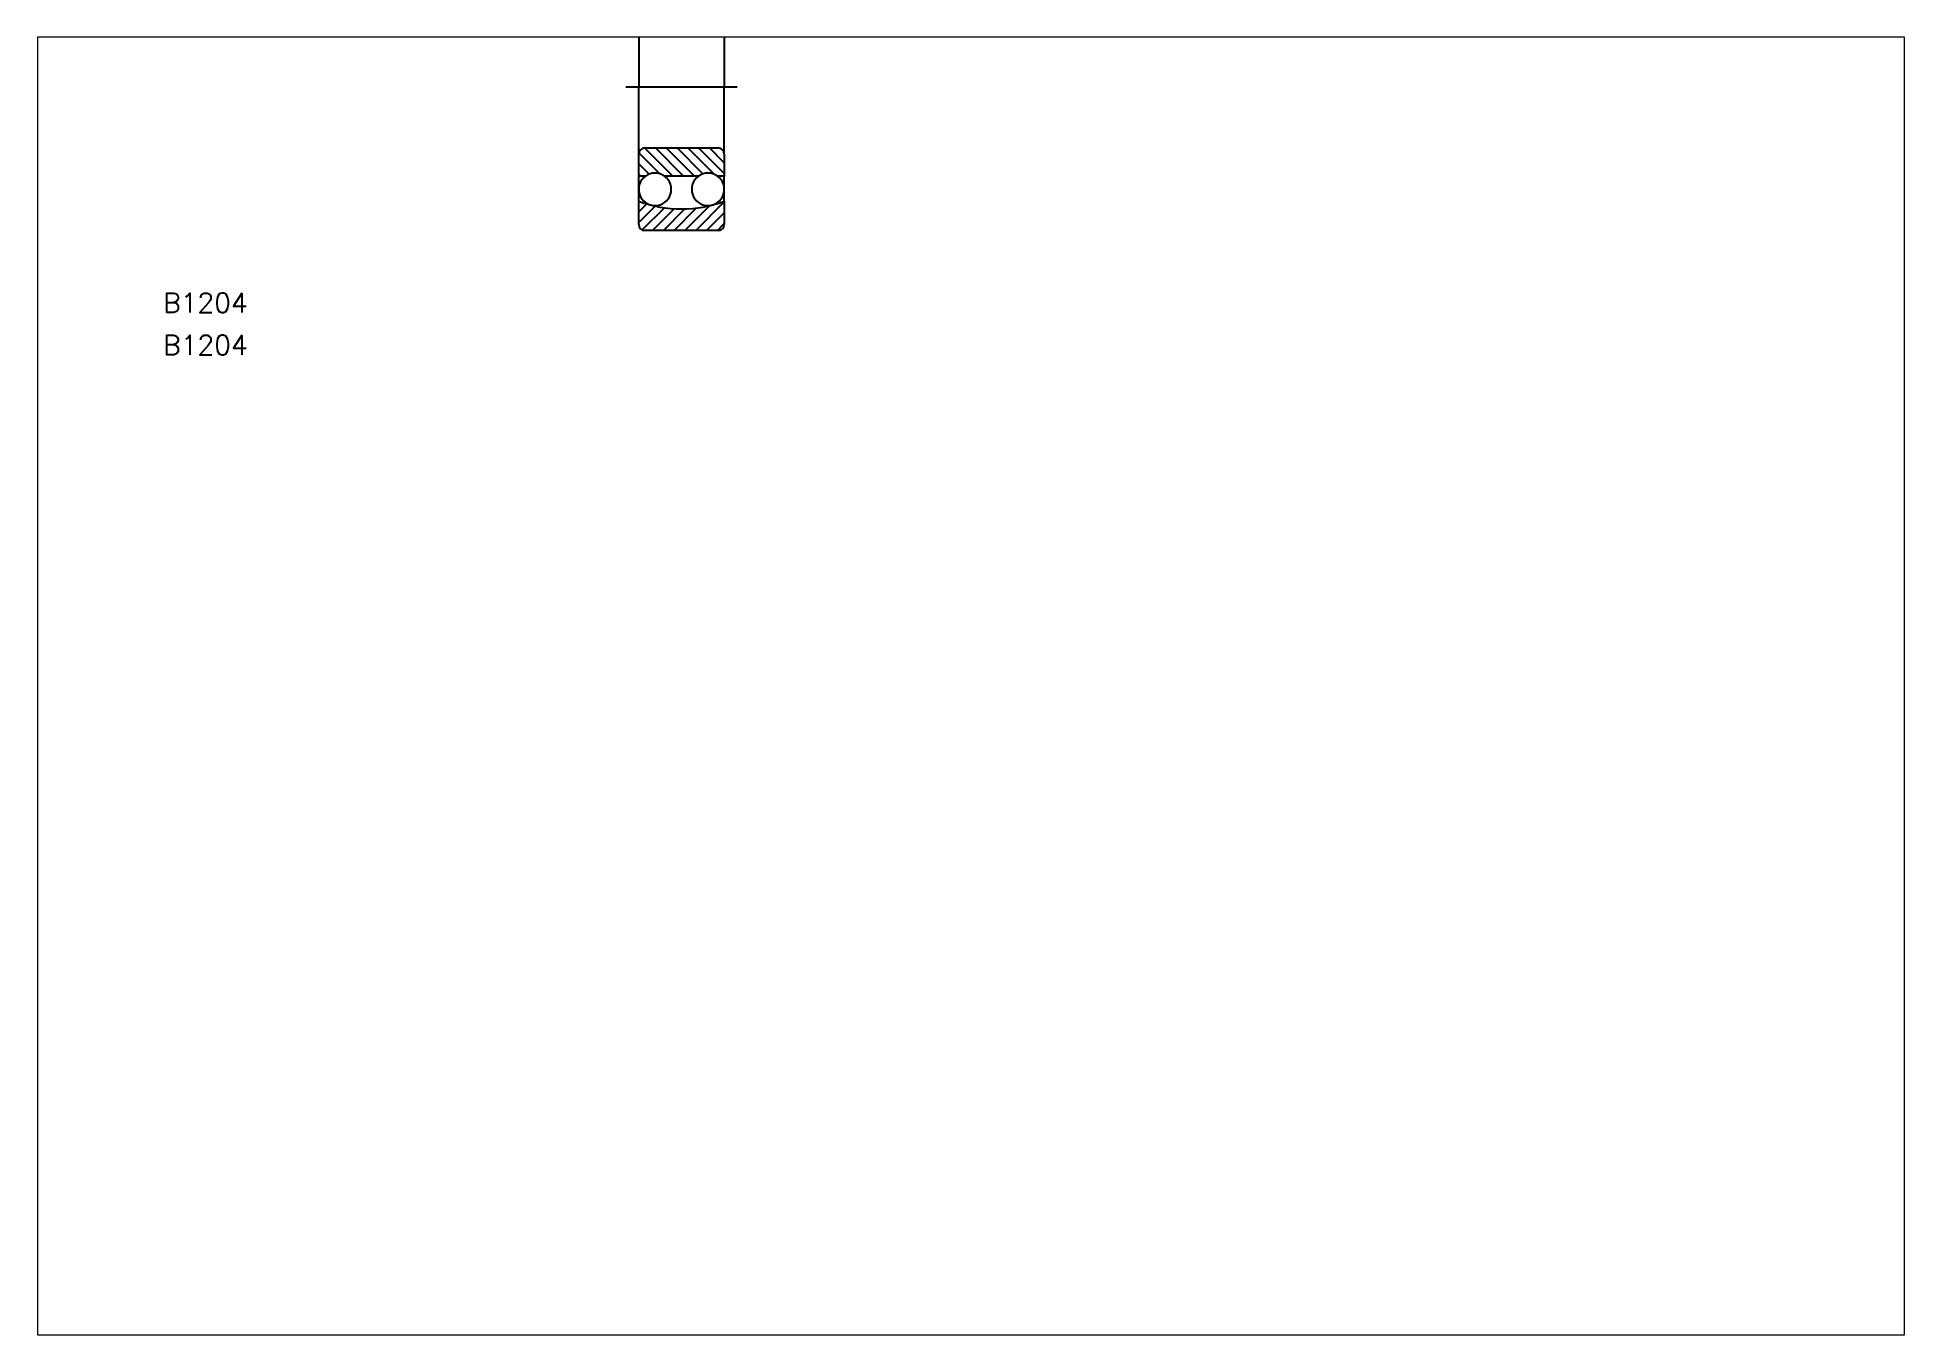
# Paper-space layout 'レイアウト1' of a CAD drawing. Extents: x 1.12 to 10.1, y 0.78 to 7.02.
# The model-space entities are those that its viewports show. They can reach past a viewport. Long polylines and large blocks are cut down to what shows.
import ezdxf

# ---------------------------------------------------------------- set-up
doc = ezdxf.new("R2010")
doc.units = 0
doc.header["$MEASUREMENT"] = 0
doc.linetypes.add('CENTER', pattern=[17.5, 13, -1.5, 1.5, -1.5])
doc.layers.get('0').update_dxf_attribs({"linetype": 'CONTINUOUS'})
doc.layers.add('CENTER', color=1, linetype='CENTER')
doc.styles.get("Standard").update_dxf_attribs({"font": 'txt.shx', "bigfont": '@extfont2.shx'})

# ---------------------------------------------------------------- blocks, each defined once
blk = doc.blocks.new('*X2')
at = {"color": 0, "linetype": 'Continuous'}
for p, q in [((94.17, 182.56), (95.48, 183.87)), ((94.17, 180.79), (96.88, 183.5)), ((94.75, 179.6), (98.38, 183.23)), ((99.96, 179.51), (103.64, 183.19)), ((101.73, 179.51), (105.8, 183.58)), ((103.5, 179.51), (108.17, 184.18)), ((96.43, 179.51), (99.99, 183.07)), ((98.2, 179.51), (101.73, 183.05)), ((105.27, 179.51), (108.17, 182.42)), ((107.04, 179.51), (108.17, 180.65))]:
    blk.add_line(p, q, dxfattribs=at)
blk = doc.blocks.new('*X5')
at = {"color": 0, "linetype": 'Continuous'}
for p, q in [((99.73, 188.41), (95.13, 193.01)), ((101.5, 188.41), (96.9, 193.01)), ((103.27, 188.41), (98.67, 193.01)), ((104.67, 188.78), (100.44, 193.01)), ((106.49, 188.73), (102.2, 193.01)), ((108.17, 188.82), (103.97, 193.01)), ((108.17, 190.58), (105.74, 193.01)), ((108.07, 192.45), (107.61, 192.91)), ((95.87, 188.74), (94.17, 190.44)), ((97.56, 188.82), (94.19, 192.19)), ((94.43, 188.41), (94.17, 188.67))]:
    blk.add_line(p, q, dxfattribs=at)

msp = doc.modelspace()

# ---------------------------------------------------------------- linework, layer by layer
at = {"color": 7, "linetype": 'Continuous'}
for p, q in [((94.17, 214.01), (94.17, 203.01)), ((108.17, 214.01), (108.17, 203.01)), ((94.17, 192.01), (94.17, 203.01)), ((108.17, 192.01), (108.17, 203.01)), ((95.17, 193.01), (107.17, 193.01)), ((94.17, 188.41), (94.17, 192.01)), ((108.17, 192.01), (108.17, 188.41)), ((95.27, 188.41), (94.17, 188.41)), ((94.17, 184.3), (94.17, 188.41)), ((103.94, 188.41), (98.39, 188.41)), ((108.17, 188.41), (107.06, 188.41)), ((108.17, 184.3), (108.17, 188.41)), ((94.17, 180.51), (94.17, 184.3)), ((108.17, 184.3), (108.17, 180.51)), ((107.17, 179.51), (95.17, 179.51))]:
    msp.add_line(p, q, dxfattribs=at)
for centre, radius, start, end in [((95.17, 192.01), 1, 90, 180), ((107.17, 192.01), 1, 0, 90), ((96.83, 186.25), 2.66, 125.8322, 54.1678), ((96.83, 186.25), 2.66, 54.1678, 125.8322), ((105.5, 186.25), 2.66, 125.8322, 54.1678), ((105.5, 186.25), 2.66, 54.1678, 125.8322), ((101.17, 203.01), 19.98, 249.4876, 290.5124), ((95.17, 180.51), 1, 180, 270), ((107.17, 180.51), 1, 270, 0)]:
    msp.add_arc(centre, radius, start, end, dxfattribs=at)
at = {"layer": 'CENTER', "color": 1, "linetype": 'CENTER'}
msp.add_line((92.07, 203.01), (110.27, 203.01), dxfattribs=at)

# ---------------------------------------------------------------- block references
at = {"color": 3, "linetype": 'Continuous'}
for name in ['*X5', '*X2']:
    msp.add_blockref(name, (0, 0), dxfattribs=at)

# ---------------------------------------------------------------- texts
at = {"color": 7, "linetype": 'Continuous'}
for p in [(16.4, 166.08), (16.4, 159.18)]:
    msp.add_text('B1204', height=3.2, dxfattribs=at).set_placement(p)

psp = doc.layouts.new('レイアウト1')

# ---------------------------------------------------------------- viewports
at = {"layer": '0', "color": 7, "linetype": 'Continuous', "view_target_point": (148.5, 105)}
psp.add_viewport(center=(5.6137, 3.9021), size=(8.982, 6.243333), view_center_point=(0, 0), view_height=212.214411, dxfattribs=at)

doc.saveas('drawing.dxf')
